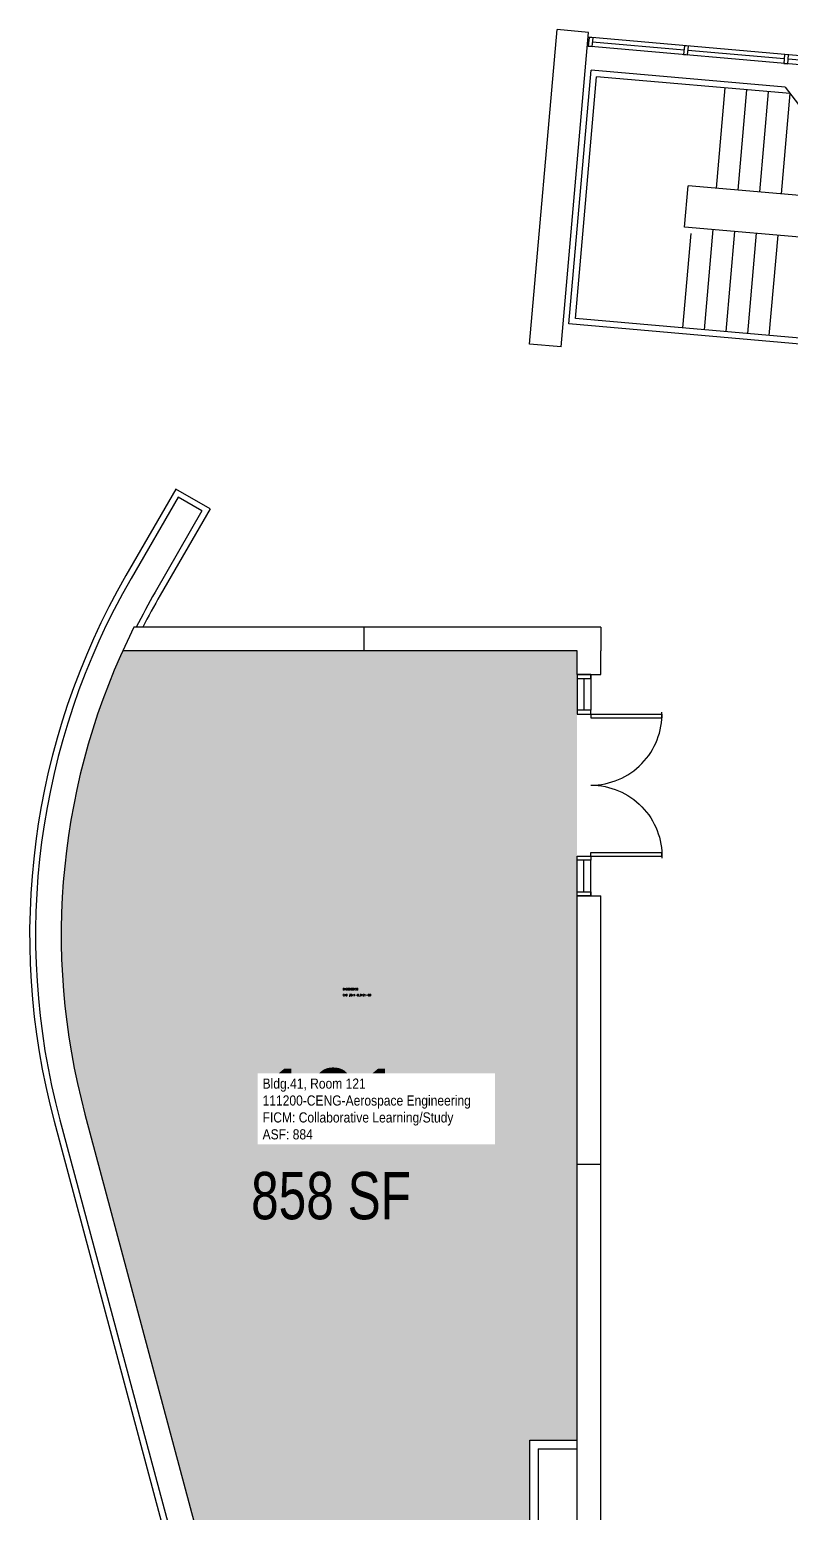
# Model space of a CAD drawing. Header units: inches. Extents: x -3087 to 2347, y -254 to 3466.
# Drawn here: x -2828 to -2442, y 2596 to 3347 of the extents above; entities that cross this region are included whole.
import ezdxf
from ezdxf.enums import TextEntityAlignment as Align

# ---------------------------------------------------------------- set-up
doc = ezdxf.new("R2010")
doc.units = ezdxf.units.IN
doc.header["$LTSCALE"] = 10
doc.header["$MEASUREMENT"] = 0
for name, color, linetype in [('A-DOOR', 2, 'CONTINUOUS'), ('A-FLOR', 3, 'CONTINUOUS'), ('A-GLAZ', 1, 'CONTINUOUS'), ('A-GLAZ-SILL', 2, 'CONTINUOUS'), ('A-IDEN-CNUM', 7, 'CONTINUOUS'), ('A-IDEN-RNUM', 7, 'CONTINUOUS'), ('A-IDEN-SNUM', 4, 'CONTINUOUS'), ('A-IDEN-VNUM', 4, 'CONTINUOUS'), ('A-WALL', 5, 'CONTINUOUS'), ('AREA-TEXT', 3, 'CONTINUOUS'), ('Rooms-Category-Color', 7, 'CONTINUOUS'), ('Rooms-College-Color', 7, 'CONTINUOUS'), ('Rooms-Department-Color', 7, 'CONTINUOUS'), ('Rooms-Division-Color', 7, 'CONTINUOUS'), ('Rooms-Information', 7, 'CONTINUOUS')]:
    doc.layers.add(name, color=color, linetype=linetype)
doc.styles.add('AREA', font='arial.ttf', dxfattribs={"height": 24})
doc.styles.add('ROOMSNUMBER', font='TXT.SHX', dxfattribs={"height": 1})
doc.styles.add('ROOMVNUMBER', font='arial.ttf', dxfattribs={"width": 0.85, "height": 30})

msp = doc.modelspace()

# ---------------------------------------------------------------- hatches: boundary and pattern name
at = {"layer": 'Rooms-Category-Color', "true_color": 0xffe090}
h = msp.add_hatch(color=41, dxfattribs=at)
edge = h.paths.add_edge_path()
edge.add_arc((-2463.01, 2888), 348.49, 155.59326, 195.10037)
edge.add_line((-2799.46, 2797.21), (-2714.47, 2480))
edge.add_line((-2714.47, 2480), (-2550.01, 2480))
edge.add_line((-2550.01, 2480), (-2550.01, 2560))
edge.add_line((-2550.01, 2560), (-2574.01, 2560))
edge.add_line((-2574.01, 2560), (-2574.01, 2632))
edge.add_line((-2574.01, 2632), (-2550.01, 2632))
edge.add_line((-2550.01, 2632), (-2550.01, 3032))
edge.add_line((-2550.01, 3032), (-2780.35, 3032))
at = {"layer": 'Rooms-College-Color', "true_color": 0x99d7b2}
h = msp.add_hatch(color=253, dxfattribs=at)
edge = h.paths.add_edge_path()
edge.add_arc((-2463.01, 2888), 348.49, 155.59326, 195.10037)
edge.add_line((-2799.46, 2797.21), (-2714.47, 2480))
edge.add_line((-2714.47, 2480), (-2550.01, 2480))
edge.add_line((-2550.01, 2480), (-2550.01, 2560))
edge.add_line((-2550.01, 2560), (-2574.01, 2560))
edge.add_line((-2574.01, 2560), (-2574.01, 2632))
edge.add_line((-2574.01, 2632), (-2550.01, 2632))
edge.add_line((-2550.01, 2632), (-2550.01, 3032))
edge.add_line((-2550.01, 3032), (-2780.35, 3032))
at = {"layer": 'Rooms-Department-Color', "true_color": 0x99d7b2}
h = msp.add_hatch(color=253, dxfattribs=at)
edge = h.paths.add_edge_path()
edge.add_arc((-2463.01, 2888), 348.49, 155.59326, 195.10037)
edge.add_line((-2799.46, 2797.21), (-2714.47, 2480))
edge.add_line((-2714.47, 2480), (-2550.01, 2480))
edge.add_line((-2550.01, 2480), (-2550.01, 2560))
edge.add_line((-2550.01, 2560), (-2574.01, 2560))
edge.add_line((-2574.01, 2560), (-2574.01, 2632))
edge.add_line((-2574.01, 2632), (-2550.01, 2632))
edge.add_line((-2550.01, 2632), (-2550.01, 3032))
edge.add_line((-2550.01, 3032), (-2780.35, 3032))
at = {"layer": 'Rooms-Division-Color', "true_color": 0x99d7b2}
h = msp.add_hatch(color=253, dxfattribs=at)
edge = h.paths.add_edge_path()
edge.add_arc((-2463.01, 2888), 348.49, 155.59326, 195.10037)
edge.add_line((-2799.46, 2797.21), (-2714.47, 2480))
edge.add_line((-2714.47, 2480), (-2550.01, 2480))
edge.add_line((-2550.01, 2480), (-2550.01, 2560))
edge.add_line((-2550.01, 2560), (-2574.01, 2560))
edge.add_line((-2574.01, 2560), (-2574.01, 2632))
edge.add_line((-2574.01, 2632), (-2550.01, 2632))
edge.add_line((-2550.01, 2632), (-2550.01, 3032))
edge.add_line((-2550.01, 3032), (-2780.35, 3032))

# ---------------------------------------------------------------- linework, layer by layer
at = {"layer": 'A-DOOR'}
for p, q in [((-2543.01, 3000), (-2507.01, 3000)), ((-2543.01, 3000), (-2543.01, 2998.2)), ((-2543.01, 2998.2), (-2507.01, 2998.2)), ((-2507.01, 3000), (-2507.01, 2998.2)), ((-2543.01, 2928), (-2543.01, 2929.8)), ((-2543.01, 2929.8), (-2507.01, 2929.8)), ((-2543.01, 2928), (-2507.01, 2928)), ((-2507.01, 2928), (-2507.01, 2929.8))]:
    msp.add_line(p, q, dxfattribs=at)
msp.add_ellipse((-2543.01, 3000), major_axis=(25.46, 25.46), ratio=1, start_param=3.926991, end_param=5.52758, dxfattribs=at)
at = {"layer": 'A-DOOR', "extrusion": (0, 0, -1)}
msp.add_ellipse((-2543.01, 2928), major_axis=(-25.46, 25.46), ratio=1, start_param=0.785398, end_param=2.385987, dxfattribs=at)
at = {"layer": 'A-FLOR'}
for p, q in [((-2554.12, 3197.76), (-2542.88, 3326.27)), ((-2550.87, 3200.49), (-2540.15, 3323.02)), ((-2444.51, 3317.67), (-2542.88, 3326.27)), ((-2442.03, 3314.44), (-2540.15, 3323.02)), ((-2479.35, 3266.51), (-2474.9, 3317.31)), ((-2468.39, 3265.55), (-2463.94, 3316.35)), ((-2457.43, 3264.59), (-2452.99, 3315.4)), ((-2446.47, 3263.63), (-2442.03, 3314.44)), ((-2495.62, 3246.85), (-2493.79, 3267.77)), ((-2399.9, 3259.56), (-2493.79, 3267.77)), ((-2341.78, 3233.39), (-2495.62, 3246.85)), ((-2492.4, 3243.56), (-2496.58, 3195.74)), ((-2481.18, 3245.59), (-2485.62, 3194.78)), ((-2470.22, 3244.63), (-2474.66, 3193.82)), ((-2459.26, 3243.67), (-2463.71, 3192.86)), ((-2448.3, 3242.71), (-2452.75, 3191.91)), ((-2346.49, 3179.6), (-2554.12, 3197.76)), ((-2346.23, 3182.59), (-2550.87, 3200.49))]:
    msp.add_line(p, q, dxfattribs=at)
at = {"layer": 'A-FLOR', "linetype": 'Continuous'}
msp.add_line((-2444.51, 3317.67), (-2399.9, 3259.56), dxfattribs=at)
at = {"layer": 'A-GLAZ', "ltscale": 0.5}
for p, q in [((-2265.89, 3314.08), (-2544.82, 3338.49)), ((-2264.5, 3318.48), (-2544.43, 3342.97)), ((-2550.01, 3020), (-2550.01, 3002)), ((-2543.01, 3020), (-2543.01, 3002)), ((-2550.01, 2908), (-2550.01, 2926)), ((-2543.01, 2908), (-2543.01, 2926))]:
    msp.add_line(p, q, dxfattribs=at)
at = {"layer": 'A-GLAZ-SILL'}
for p, q in [((-2495.81, 3336.46), (-2542.14, 3340.51)), ((-2445.01, 3332.01), (-2493.82, 3336.28)), ((-2394.2, 3327.57), (-2443.01, 3331.84))]:
    msp.add_line(p, q, dxfattribs=at)
at = {"layer": 'A-GLAZ-SILL', "ltscale": 0.5}
for p, q in [((-2546.51, 3018), (-2546.51, 3002)), ((-2546.51, 2910), (-2546.51, 2926))]:
    msp.add_line(p, q, dxfattribs=at)
at = {"layer": 'A-GLAZ-SILL'}
for points in [[(-2544.32, 3338.44), (-2542.33, 3338.27), (-2541.94, 3342.75), (-2543.93, 3342.93)], [(-2496.01, 3334.22), (-2494.02, 3334.04), (-2493.62, 3338.53), (-2495.62, 3338.7)], [(-2445.2, 3329.77), (-2443.21, 3329.6), (-2442.82, 3334.08), (-2444.81, 3334.25)]]:
    msp.add_lwpolyline(points, close=True, dxfattribs=at)
at = {"layer": 'A-GLAZ-SILL', "ltscale": 0.5}
for points in [[(-2550.01, 3018), (-2543.01, 3018), (-2543.01, 3020), (-2550.01, 3020)], [(-2550.01, 3000), (-2543.01, 3000), (-2543.01, 3002), (-2550.01, 3002)], [(-2550.01, 2928), (-2543.01, 2928), (-2543.01, 2926), (-2550.01, 2926)], [(-2550.01, 2910), (-2543.01, 2910), (-2543.01, 2908), (-2550.01, 2908)]]:
    msp.add_lwpolyline(points, close=True, dxfattribs=at)
at = {"layer": 'A-WALL'}
for p, q in [((-2574.1, 3187.46), (-2560.15, 3346.86)), ((-2544.21, 3345.46), (-2560.15, 3346.86)), ((-2558.16, 3186.07), (-2544.21, 3345.46)), ((-2558.16, 3186.07), (-2574.1, 3187.46)), ((-2574.01, 2560), (-2574.01, 2632)), ((-2574.01, 2632), (-2550.01, 2632)), ((-2569.76, 2627.75), (-2569.76, 2564.25)), ((-2569.76, 2627.75), (-2550.01, 2627.75))]:
    msp.add_line(p, q, dxfattribs=at)
at = {"layer": 'A-WALL', "ltscale": 0.5}
for p, q in [((-2753.39, 3114.05), (-2778.68, 3070.25)), ((-2736.06, 3104.04), (-2753.39, 3114.05)), ((-2752.3, 3109.95), (-2776.08, 3068.75)), ((-2736.06, 3104.04), (-2761.34, 3060.24)), ((-2740.16, 3102.94), (-2752.3, 3109.95)), ((-2740.16, 3102.94), (-2763.94, 3061.74)), ((-2538.01, 3044), (-2774.63, 3044)), ((-2538.01, 3044), (-2538.01, 3032)), ((-2550.01, 3032), (-2780.35, 3032)), ((-2550.01, 2548), (-2550.01, 2908)), ((-2550.01, 2908), (-2538.01, 2908)), ((-2538.01, 2548), (-2538.01, 2908)), ((-2799.46, 2797.21), (-2711.25, 2468)), ((-2815.09, 2793.66), (-2711.48, 2406.97)), ((-2812.19, 2794.44), (-2709.36, 2410.64))]:
    msp.add_line(p, q, dxfattribs=at)
at = {"layer": 'A-WALL', "linetype": 'Continuous'}
for p, q in [((-2658.01, 3032), (-2658.01, 3044)), ((-2550.01, 3020), (-2550.01, 3032)), ((-2538.01, 3020), (-2538.01, 3032)), ((-2550.01, 3020), (-2538.01, 3020)), ((-2550.01, 2772), (-2538.01, 2772))]:
    msp.add_line(p, q, dxfattribs=at)
at = {"layer": 'A-WALL', "ltscale": 0.5}
for radius, start, end in [(364.51, 150, 195), (361.51, 150, 195), (347.49, 150, 153.32469), (344.49, 150, 153.07373), (348.49, 153.40726, 195.10037)]:
    msp.add_arc((-2463.01, 2888), radius, start, end, dxfattribs=at)

# ---------------------------------------------------------------- texts
at = {"layer": 'A-IDEN-CNUM', "style": 'ROOMSNUMBER', "width": 0.85}
msp.add_text('CAD #041-0_0121-00', height=1, rotation=360, dxfattribs=at).set_placement((-2668.71, 2857.14))
at = {"layer": 'A-IDEN-RNUM', "style": 'ROOMSNUMBER', "width": 0.85}
msp.add_text('0121-00', height=1, rotation=360, dxfattribs=at).set_placement((-2668.71, 2860.14))
at = {"layer": 'A-IDEN-SNUM', "style": 'ROOMSNUMBER', "width": 0.85}
msp.add_text('0410012100', height=1, rotation=360, dxfattribs=at).set_placement((-2668.71, 2860.14))
at = {"layer": 'A-IDEN-VNUM', "style": 'ROOMVNUMBER', "width": 0.85}
msp.add_text('121', height=36, rotation=360, dxfattribs=at).set_placement((-2673.77, 2802.41), align=Align.MIDDLE_CENTER)
at = {"layer": 'AREA-TEXT', "style": 'AREA', "width": 0.75}
msp.add_text('858 SF', height=24, dxfattribs=at).set_placement((-2674.73, 2756), align=Align.MIDDLE_CENTER)

# ---------------------------------------------------------------- next in the draw order: texts
at = {"layer": 'Rooms-Information', "insert": (-2709.43, 2784.41), "char_height": 5.14286, "width": 115.2, "attachment_point": 7, "rotation": 360, "style": 'ROOMVNUMBER', "bg_fill": 3, "box_fill_scale": 1.5, "bg_fill_color": 256, "bg_fill_true_color": 13158600, "bg_fill_transparency": 0}
msp.add_mtext('Bldg.41, Room 121^M^J111200-CENG-Aerospace Engineering^M^JFICM: Collaborative Learning/Study^M^JASF: 884', dxfattribs=at)

doc.saveas('drawing.dxf')
